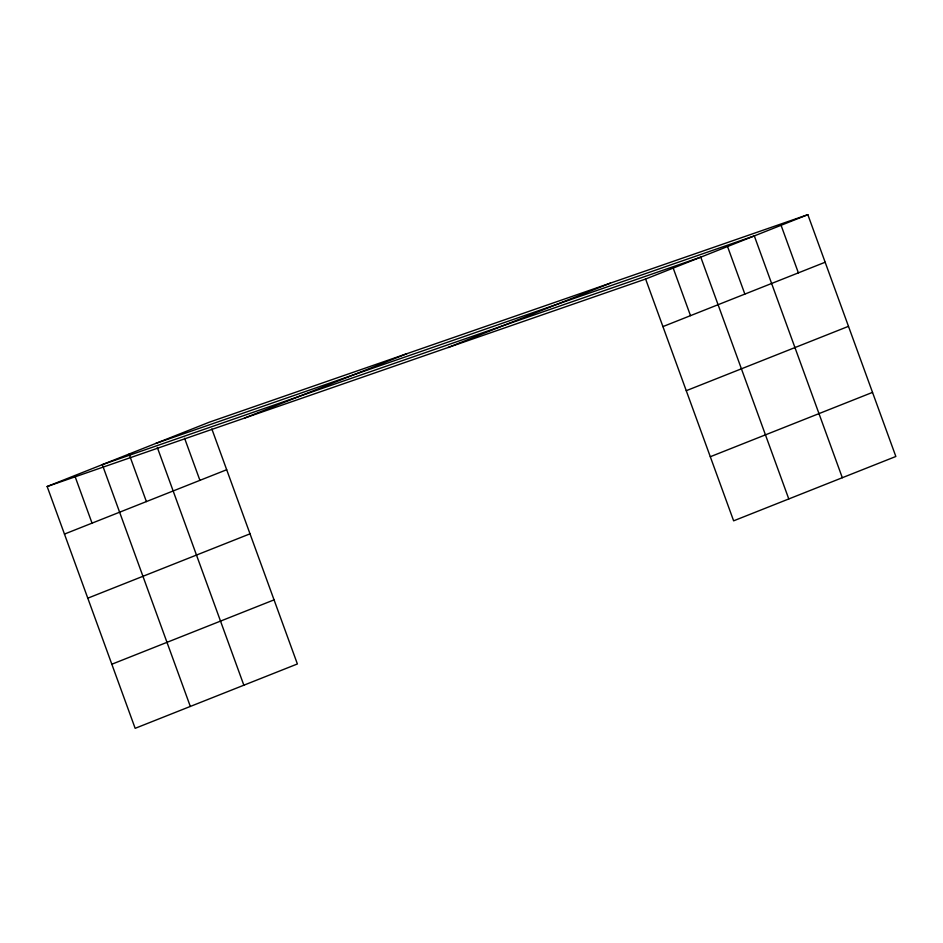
<?xml version="1.0" encoding="UTF-8"?>
<svg xmlns="http://www.w3.org/2000/svg" width="943" height="943" viewBox="0 0 943 943"><rect width="100%" height="100%" fill="white"/><g stroke="black" fill="none" stroke-linecap="round" stroke-linejoin="round"><path stroke-width="1.41" d="M211.845 428.959L297.387 663.966L135.155 728.326L47.15 486.517L209.37 422.169L807.845 214.674L895.85 456.483L733.63 520.831L645.613 279.034L807.845 214.674M244.638 418.044L406.869 353.696M448.125 347.495L610.345 283.148M64.466 534.08L226.685 469.732M662.929 326.596L825.149 262.237M87.793 598.18L250.013 533.832M686.256 390.697L848.476 326.337M111.828 664.226L274.059 599.866M710.291 456.73L872.523 392.382M155.843 443.399L754.306 235.903L842.311 477.712M47.15 486.517L645.613 279.034M781.075 225.294L798.379 272.857M727.536 246.524L744.852 294.086M788.784 498.953L700.767 257.144L102.304 464.64L190.321 706.448M673.196 268.083L690.5 315.646M184.58 438.224L199.916 480.341M157.328 447.477L243.848 685.207M129.073 454.019L146.389 501.582M74.733 475.578L92.037 523.141"/></g></svg>
